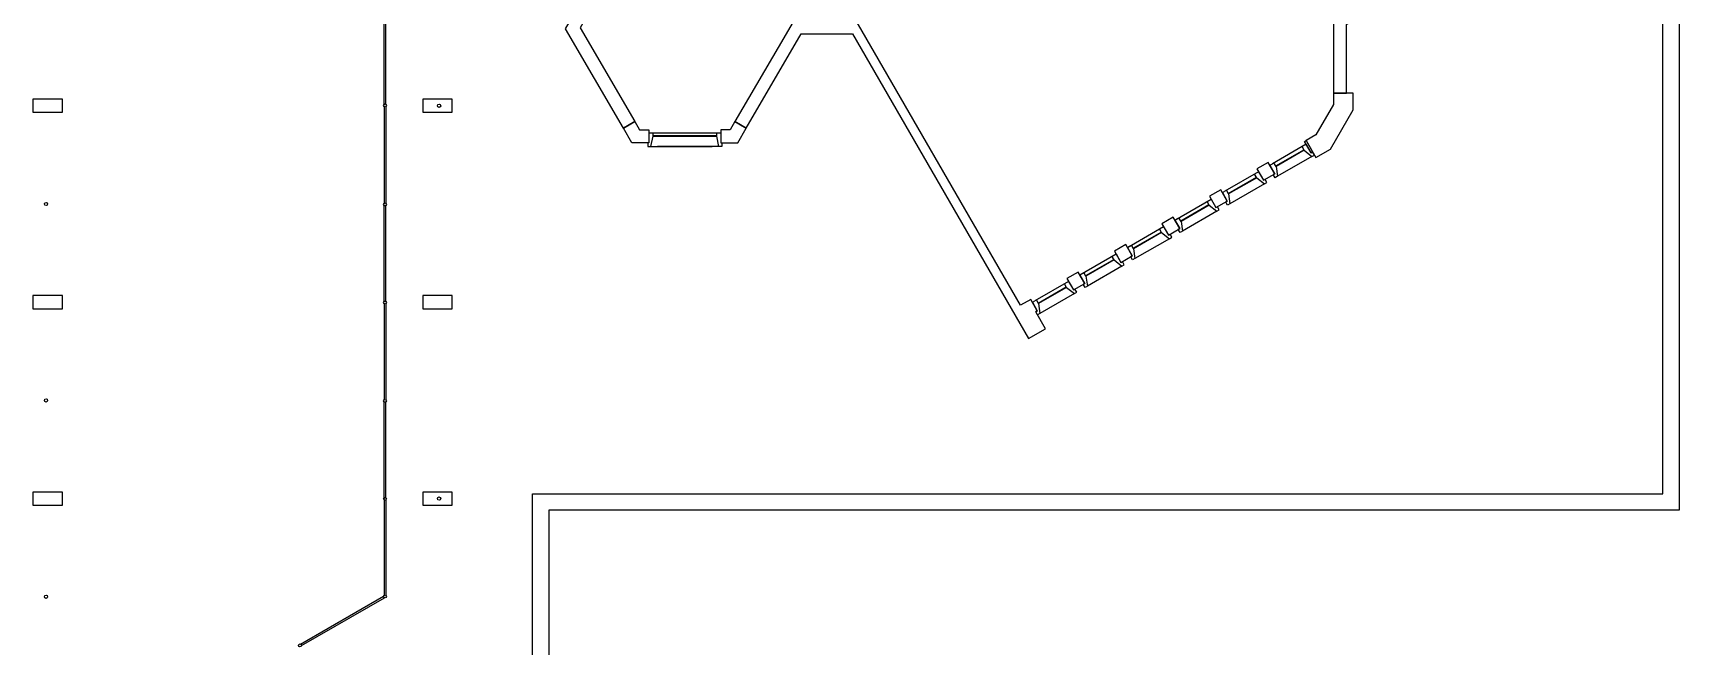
# Model space of a CAD drawing. Header units: millimetres. Extents: x -58291 to 83317, y -24599 to 66926.
# Drawn here: x 33067 to 83317, y 14271 to 33002 of the extents above; entities that cross this region are included whole.
import ezdxf

# ---------------------------------------------------------------- set-up
doc = ezdxf.new("R2010")
doc.units = ezdxf.units.MM
for name, color, linetype in [('Basement 01 - Doors Windows and Openings', 1, 'Continuous'), ('Basement 01 - General', 1, 'Continuous'), ('Basement 01 - Structural Members', 5, 'Continuous')]:
    doc.layers.add(name, color=color, linetype=linetype)

msp = doc.modelspace()

# ---------------------------------------------------------------- linework, layer by layer
at = {"layer": 'Basement 01 - Doors Windows and Openings', "color": 1, "linetype": 'Continuous', "lineweight": -3}
for p, q in [((43792, 30824, -4600), (43792, 33728, -4600)), ((43842, 30820, -4600), (43842, 33731, -4600)), ((43792, 30752, -4600), (43792, 27800, -4600)), ((43842, 30756, -4600), (43842, 27796, -4600)), ((51867, 29946, -4600), (54067, 29946, -4600)), ((51867, 29946, -4600), (51867, 29646, -4600)), ((51928, 29536, -4600), (51996, 29846, -4600)), ((51996, 29846, -4600), (51996, 29946, -4600)), ((51996, 29866, -4600), (53939, 29866, -4600)), ((51996, 29846, -4600), (53939, 29846, -4600)), ((53939, 29846, -4600), (53939, 29946, -4600)), ((54007, 29536, -4600), (53939, 29846, -4600)), ((51867, 29646, -4600), (51836, 29646, -4600)), ((51836, 29646, -4600), (51836, 29536, -4600)), ((51836, 29536, -4600), (53805, 29536, -4600)), ((54099, 29536, -4600), (52130, 29536, -4600)), ((54099, 29646, -4600), (54099, 29536, -4600)), ((71931, 29599, -4600), (70905, 29006, -4600)), ((71005, 28937, -4600), (71864, 29433, -4600)), ((71874, 29415, -4600), (71015, 28920, -4600)), ((72111, 29229, -4600), (71058, 28621, -4600)), ((71874, 29415, -4600), (71809, 29528, -4600)), ((71874, 29415, -4600), (72111, 29229, -4600)), ((71931, 29599, -4600), (72082, 29339, -4600)), ((72082, 29339, -4600), (72129, 29367, -4600)), ((72111, 29229, -4600), (72184, 29271, -4600)), ((72184, 29271, -4600), (72129, 29367, -4600)), ((70481, 28761, -4600), (69454, 28168, -4600)), ((70423, 28578, -4600), (70358, 28690, -4600)), ((70481, 28761, -4600), (70631, 28501, -4600)), ((70827, 28961, -4600), (70905, 29006, -4600)), ((70827, 28961, -4600), (70977, 28701, -4600)), ((70977, 28701, -4600), (70930, 28674, -4600)), ((70985, 28579, -4600), (70930, 28674, -4600)), ((71015, 28920, -4600), (70950, 29032, -4600)), ((71015, 28920, -4600), (71058, 28621, -4600)), ((69377, 28124, -4600), (69454, 28168, -4600)), ((69565, 28082, -4600), (69500, 28195, -4600)), ((69555, 28099, -4600), (70413, 28595, -4600)), ((70423, 28578, -4600), (69565, 28082, -4600)), ((70661, 28392, -4600), (69607, 27783, -4600)), ((70423, 28578, -4600), (70661, 28392, -4600)), ((70631, 28501, -4600), (70679, 28529, -4600)), ((70661, 28392, -4600), (70734, 28434, -4600)), ((70734, 28434, -4600), (70679, 28529, -4600)), ((71058, 28621, -4600), (70985, 28579, -4600)), ((43792, 24824, -4600), (43792, 27728, -4600)), ((43792, 24800, -4600), (43792, 27728, -4600)), ((43842, 24796, -4600), (43842, 27731, -4600)), ((43842, 24820, -4600), (43842, 27731, -4600)), ((67926, 27286, -4600), (69030, 27924, -4600)), ((68104, 27262, -4600), (68963, 27757, -4600)), ((68973, 27740, -4600), (68114, 27244, -4600)), ((68973, 27740, -4600), (68907, 27853, -4600)), ((68973, 27740, -4600), (69210, 27554, -4600)), ((69030, 27924, -4600), (69180, 27664, -4600)), ((69180, 27664, -4600), (69228, 27691, -4600)), ((69283, 27596, -4600), (69228, 27691, -4600)), ((69377, 28124, -4600), (69527, 27864, -4600)), ((69527, 27864, -4600), (69479, 27836, -4600)), ((69534, 27741, -4600), (69479, 27836, -4600)), ((69607, 27783, -4600), (69534, 27741, -4600)), ((69565, 28082, -4600), (69607, 27783, -4600)), ((67926, 27286, -4600), (68003, 27331, -4600)), ((67926, 27286, -4600), (68076, 27026, -4600)), ((68114, 27244, -4600), (68049, 27357, -4600)), ((68114, 27244, -4600), (68157, 26946, -4600)), ((69210, 27554, -4600), (68157, 26946, -4600)), ((69210, 27554, -4600), (69283, 27596, -4600)), ((66476, 26449, -4600), (67580, 27086, -4600)), ((66654, 26424, -4600), (67512, 26920, -4600)), ((67522, 26902, -4600), (66664, 26407, -4600)), ((67760, 26716, -4600), (66706, 26108, -4600)), ((67522, 26902, -4600), (67457, 27015, -4600)), ((67522, 26902, -4600), (67760, 26716, -4600)), ((67580, 27086, -4600), (67730, 26826, -4600)), ((67730, 26826, -4600), (67778, 26854, -4600)), ((67760, 26716, -4600), (67833, 26759, -4600)), ((67833, 26759, -4600), (67778, 26854, -4600)), ((68076, 27026, -4600), (68029, 26999, -4600)), ((68084, 26904, -4600), (68029, 26999, -4600)), ((68157, 26946, -4600), (68084, 26904, -4600)), ((65025, 25611, -4600), (66129, 26249, -4600)), ((66071, 26065, -4600), (66006, 26178, -4600)), ((66129, 26249, -4600), (66279, 25989, -4600)), ((66476, 26449, -4600), (66553, 26493, -4600)), ((66476, 26449, -4600), (66626, 26189, -4600)), ((66626, 26189, -4600), (66578, 26161, -4600)), ((66633, 26066, -4600), (66578, 26161, -4600)), ((66664, 26407, -4600), (66599, 26520, -4600)), ((66664, 26407, -4600), (66706, 26108, -4600)), ((65025, 25611, -4600), (65102, 25656, -4600)), ((65213, 25569, -4600), (65148, 25682, -4600)), ((65203, 25587, -4600), (66061, 26082, -4600)), ((66071, 26065, -4600), (65213, 25569, -4600)), ((66309, 25879, -4600), (65255, 25270, -4600)), ((66071, 26065, -4600), (66309, 25879, -4600)), ((66279, 25989, -4600), (66327, 26016, -4600)), ((66309, 25879, -4600), (66382, 25921, -4600)), ((66382, 25921, -4600), (66327, 26016, -4600)), ((66706, 26108, -4600), (66633, 26066, -4600)), ((64679, 25411, -4600), (63652, 24818, -4600)), ((63753, 24749, -4600), (64611, 25245, -4600)), ((64621, 25227, -4600), (63763, 24732, -4600)), ((64621, 25227, -4600), (64556, 25340, -4600)), ((64621, 25227, -4600), (64859, 25041, -4600)), ((64679, 25411, -4600), (64829, 25151, -4600)), ((64829, 25151, -4600), (64876, 25179, -4600)), ((64931, 25083, -4600), (64876, 25179, -4600)), ((65025, 25611, -4600), (65175, 25351, -4600)), ((65175, 25351, -4600), (65128, 25324, -4600)), ((65183, 25228, -4600), (65128, 25324, -4600)), ((65255, 25270, -4600), (65183, 25228, -4600)), ((65213, 25569, -4600), (65255, 25270, -4600)), ((43792, 24728, -4600), (43792, 21800, -4600)), ((43842, 24731, -4600), (43842, 21796, -4600)), ((63575, 24773, -4600), (63652, 24818, -4600)), ((63575, 24773, -4600), (63725, 24514, -4600)), ((63763, 24732, -4600), (63698, 24844, -4600)), ((63763, 24732, -4600), (63805, 24433, -4600)), ((64859, 25041, -4600), (63805, 24433, -4600)), ((64859, 25041, -4600), (64931, 25083, -4600)), ((63725, 24514, -4600), (63677, 24486, -4600)), ((63732, 24391, -4600), (63677, 24486, -4600)), ((63805, 24433, -4600), (63732, 24391, -4600)), ((43792, 18800, -4600), (43792, 21728, -4600)), ((43842, 18796, -4600), (43842, 21731, -4600)), ((43792, 18728, -4600), (43792, 15824, -4600)), ((43842, 18731, -4600), (43842, 15820, -4600)), ((41238, 14331, -4600), (43773, 15793, -4600)), ((41265, 14289, -4600), (43797, 15749, -4600))]:
    msp.add_line(p, q, dxfattribs=at)
at = {"layer": 'Basement 01 - Doors Windows and Openings', "color": 1, "linetype": 'Continuous', "lineweight": -3, "elevation": -4600}
msp.add_lwpolyline([(54067, 29946), (54067, 29646), (54099, 29646)], dxfattribs=at)
at = {"layer": 'Basement 01 - Doors Windows and Openings', "color": 1, "linetype": 'Continuous', "lineweight": -3}
for centre, radius in [((43815, 30788, -4600), 42.4), ((43815, 27764, -4600), 42.4), ((43815, 24764, -4600), 42.4), ((43815, 21764, -4600), 42.4), ((43815, 18764, -4600), 42.4), ((43815, 15788, -4600), 42.4), ((41219, 14289, -4600), 45.8)]:
    msp.add_circle(centre, radius, dxfattribs=at)
at = {"layer": 'Basement 01 - General', "color": 2, "linetype": 'Continuous', "lineweight": -3}
for p, q in [((82817, 18926, -4600), (82817, 60776, -4600)), ((83317, 60776, -4600), (83317, 18426, -4600)), ((48317, -15574, -4600), (48317, 18926, -4600)), ((48317, 18926, -4600), (82817, 18926, -4600)), ((83317, 18426, -4600), (48817, 18426, -4600)), ((48817, 18426, -4600), (48817, -16074, -4600))]:
    msp.add_line(p, q, dxfattribs=at)
at = {"layer": 'Basement 01 - Structural Members', "color": 5, "linetype": 'Continuous', "lineweight": -3, "extrusion": (0, 0, -1), "elevation": 4600}
for points in [[(-73167, 31163), (-73167, 33255), (-79159, 36729), (-78958, 37075), (-72767, 33485), (-72767, 31163)], [(-51093, 30091), (-49326, 33124), (-49840, 34030), (-49773, 34145), (-50118, 34346), (-50286, 34058), (-49772, 33152), (-51439, 30292)], [(-54841, 30091), (-56522, 32976), (-58083, 32976), (-63457, 23666), (-63977, 23966), (-63677, 24486), (-63725, 24514), (-63525, 24860), (-63217, 24682), (-57852, 33976), (-56642, 33976), (-56059, 32976), (-54496, 30292)], [(-72131, 29367), (-72082, 29339), (-71881, 29685), (-71931, 29714)]]:
    msp.add_lwpolyline(points, close=True, dxfattribs=at)
at = {"layer": 'Basement 01 - Structural Members', "color": 5, "linetype": 'Continuous', "lineweight": -3, "elevation": -4600}
for points in [[(72672, 29449), (73367, 30653), (73367, 31163), (72767, 31163), (72767, 30815), (72232, 29888), (71931, 29714), (72230, 29194), (72672, 29449)], [(51352, 29646), (51093, 30091), (51439, 30292), (51582, 30046), (51867, 30046), (51867, 29646)], [(54352, 30046), (54067, 30046), (54067, 29646), (54582, 29646), (54841, 30091), (54496, 30292)]]:
    msp.add_lwpolyline(points, close=True, dxfattribs=at)
for points in [[(33067, 30976), (33067, 30576), (33967, 30576), (33967, 30976), (33067, 30976)], [(45867, 30576), (45867, 30976), (44967, 30976), (44967, 30576), (45867, 30576)], [(70431, 28848), (70631, 28501), (70977, 28701), (70777, 29048), (70431, 28848)], [(68980, 28010), (69180, 27664), (69527, 27864), (69327, 28210), (68980, 28010)], [(67530, 27173), (67730, 26826), (68076, 27026), (67876, 27373), (67530, 27173)], [(66079, 26335), (66279, 25989), (66626, 26189), (66426, 26535), (66079, 26335)], [(64629, 25498), (64829, 25151), (65175, 25351), (64975, 25698), (64629, 25498)], [(33067, 24976), (33067, 24576), (33967, 24576), (33967, 24976), (33067, 24976)], [(45867, 24576), (45867, 24976), (44967, 24976), (44967, 24576), (45867, 24576)], [(33067, 18976), (33067, 18576), (33967, 18576), (33967, 18976), (33067, 18976)], [(45867, 18576), (45867, 18976), (44967, 18976), (44967, 18576), (45867, 18576)]]:
    msp.add_lwpolyline(points, dxfattribs=at)
at = {"layer": 'Basement 01 - Structural Members', "color": 5, "linetype": 'Continuous', "lineweight": -3}
for centre in [(45467, 30776, -4600), (33467, 27776, -4600), (33467, 21776, -4600), (45467, 18776, -4600), (33467, 15776, -4600)]:
    msp.add_circle(centre, 50, dxfattribs=at)

doc.saveas('drawing.dxf')
